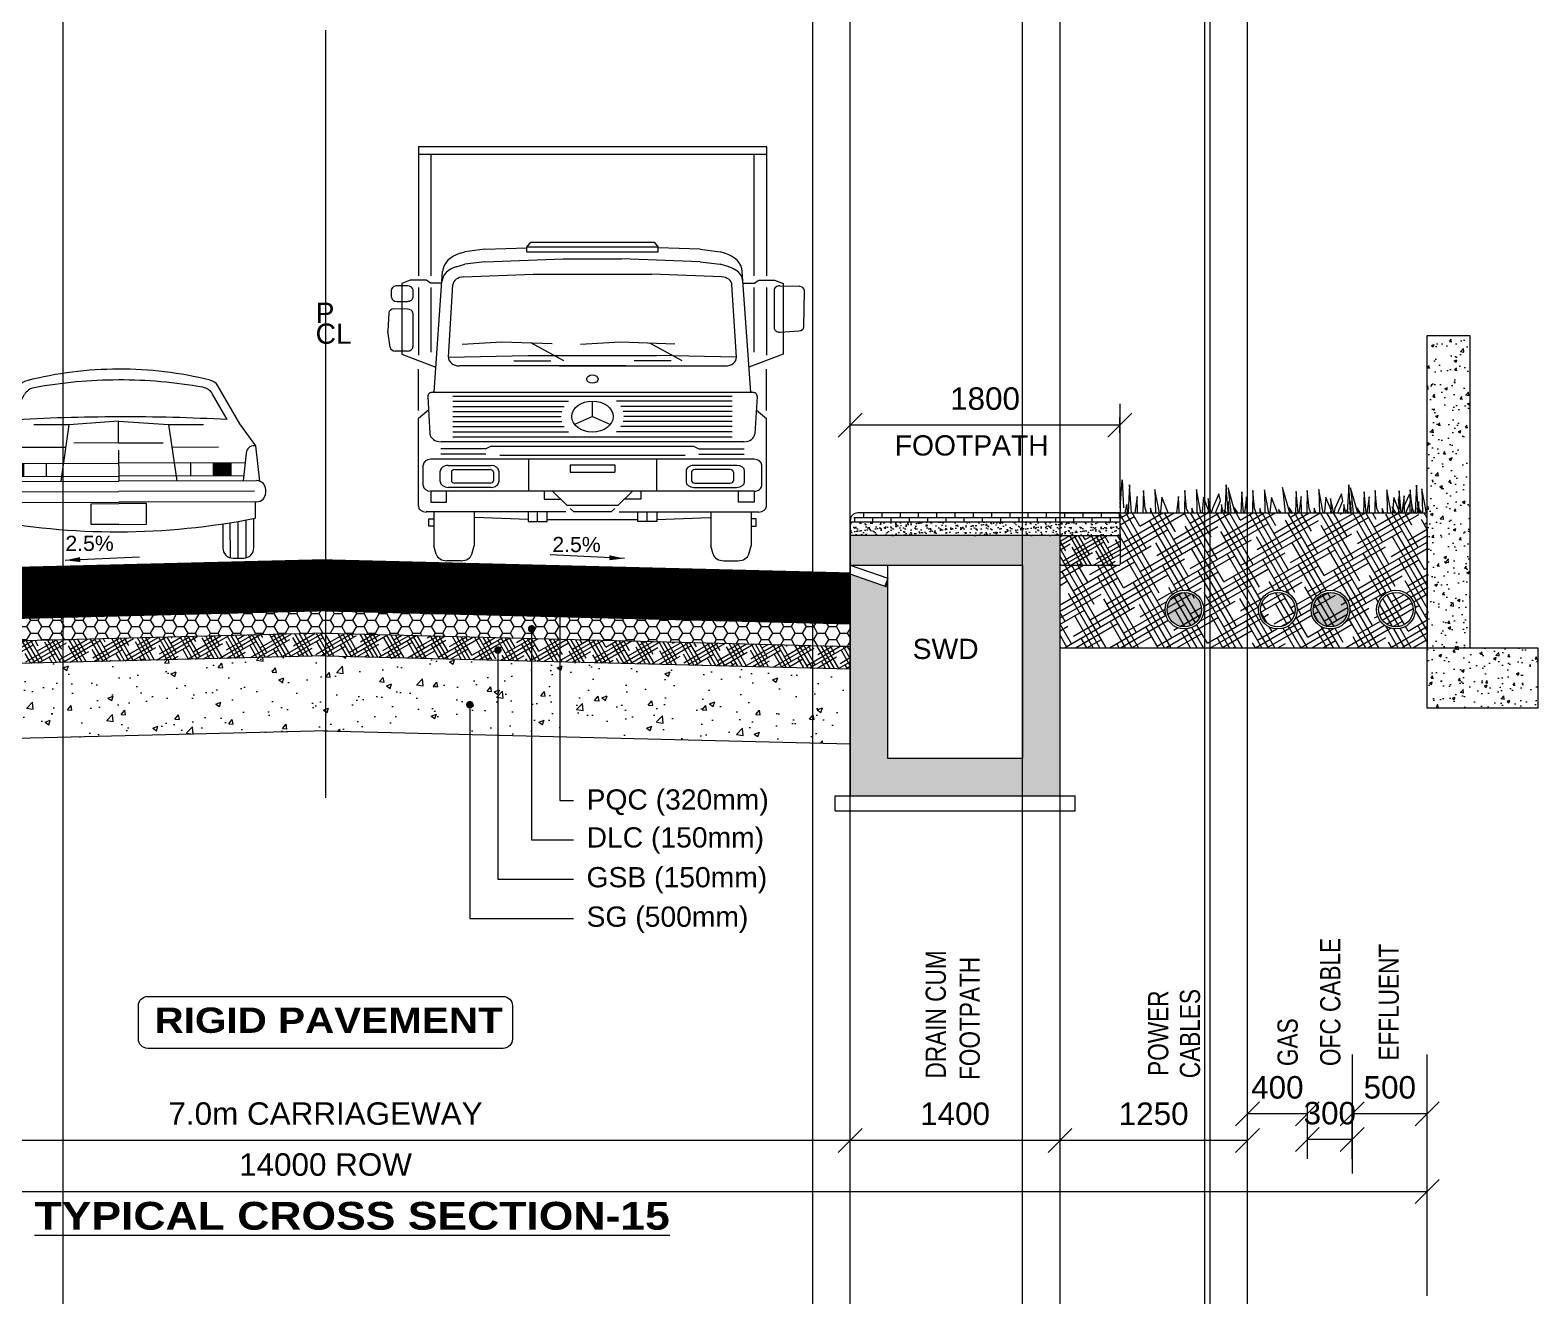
# Model space of a CAD drawing. Header units: inches. Extents: x 1863003 to 1881330, y 133141 to 515800.
# Drawn here: x 1870421 to 1880480, y 283958 to 292402 of the extents above; entities that cross this region are included whole.
import ezdxf

# ---------------------------------------------------------------- set-up
doc = ezdxf.new("R2010")
doc.units = ezdxf.units.IN
doc.header["$MEASUREMENT"] = 0
doc.linetypes.add('CENTERX2', pattern=[4, 2.5, -0.5, 0.5, -0.5])
doc.layers.get('0').update_dxf_attribs({"color": 4, "linetype": 'ELEC_LINE', "lineweight": 13})
doc.layers.get('Defpoints').update_dxf_attribs({"lineweight": 13})
for name, color, linetype, lineweight in [('DIM', 7, 'Continuous', 13), ('DIMEN', 7, 'Continuous', 13), ('HATCH', 252, 'Continuous', 13)]:
    doc.layers.add(name, color=color, linetype=linetype, lineweight=lineweight)
doc.styles.add('AB', font='ariblk.ttf')
doc.styles.add('ARIAL', font='arial.ttf')
doc.styles.get("Standard").update_dxf_attribs({"font": 'romans.shx'})
doc.linetypes.add('ELEC_LINE', pattern='A,12.7,-5.08,["EL",Standard,S=2.54,R=0,X=-2.54,Y=-1.27],-5.08', length=22.86)
doc.dimstyles.get("Standard").update_dxf_attribs({"dimtxt": 180, "dimasz": 160, "dimexe": 50, "dimexo": 50, "dimgap": 100, "dimtad": 1, "dimdec": 0, "dimzin": 0, "dimdsep": 46, "dimtxsty": 'ARIAL', "dimcen": 0.09, "dimclrd": 256, "dimclre": 256, "dimclrt": 256, "dimadec": 0, "dimazin": 0, "dimtm": 1e-09, "dimtfac": 1, "dimtdec": 0, "dimtofl": 0, "dimtmove": 0, "dimatfit": 3, "dimfxl": 0, "dimtolj": 1, "dimtzin": 0, "dimlwd": 9, "dimlwe": -1, "dimarcsym": 0})
pattern_1 = [(50, (0, -223398.35), (358.63009, -31.376067), [37.5, -412.5]), (355, (0, -223398.35), (-69.37567, 376.09607), [30, -330]), (100.451444, (29.9, -223400.96), (289.254423, 344.719995), [31.870096, -350.571056]), (46.1842, (0, -223298.35), (533.62067, -82.75964), [56.25, -618.75]), (96.635635, (44.47, -223305.24), (467.33097, 487.0593), [47.80517, -525.85688]), (351.184164, (0, -223298.35), (467.33097, 487.0593), [45, -495]), (21, (50, -223323.35), (298.453526, -201.309445), [37.5, -412.5]), (326, (50, -223323.35), (121.657666, 362.57502), [30, -330]), (71.451445, (74.87, -223340.12), (420.11119, 161.265576), [31.870095, -350.571056]), (37.5, (0, -223398.35), (6.079928, 166.446927), [0, -326, 0, -335, 0, -331.25]), (7.5, (0, -223398.35), (131.534769, 197.205856), [0, -191, 0, -318.5, 0, -126.25]), (327.5, (-111.5, -223398.35), (266.911218, -11.277436), [0, -125, 0, -390, 0, -517.5]), (317.5, (-161.5, -223398.35), (291.593085, 50.05249), [0, -162.5, 0, -259, 0, -367.5])]
pattern_2 = [(30, (0, -223398.348), (74.10254038, 71.6506351), [400, -200]), (120, (0, -223398.348), (28.3493649, -99.10254038), [400, -200])]
pattern_3 = [(0, (0, -223398.348), (75, 43.3012702), [50, -100]), (120, (0, -223398.348), (-75, 43.3012702), [50, -100]), (60, (0, -223398.348), (2e-14, 86.6025404), [-100, 50])]
pattern_4 = [(45, (0, -223398.3478), (-0.8838834765, 0.8838834765), [])]

# ---------------------------------------------------------------- blocks, each defined once
blk = doc.blocks.new('ca')
at = {"color": 8}
for p, q in [((-28.87, 25.62), (-23.64, 34.63)), ((-25.85, 26.63), (-22.36, 32.7)), ((25.85, 26.63), (22.36, 32.7)), ((28.87, 25.62), (23.64, 34.63)), ((-32.64, 20.39), (-28.87, 25.62)), ((-11.87, 25.46), (-20.19, 25.46)), ((-11.87, 25.46), (-13.81, 12.06)), ((0, 26.33), (-11.87, 25.46)), ((0, 26.33), (11.87, 25.46)), ((0, 21.14), (0, 26.33)), ((11.87, 25.46), (13.81, 12.06)), ((11.87, 25.46), (20.19, 25.46)), ((32.64, 20.39), (28.87, 25.62)), ((-33.58, 11.92), (-32.64, 20.39)), ((-32.64, 20.39), (-32.28, 20.39)), ((-30.3, 18.62), (-29.57, 12.06)), ((-12.64, 20.11), (-23.75, 20.11)), ((0, 21.14), (-10.62, 21.14)), ((0, 21.14), (10.62, 21.14)), ((0, 19.41), (0, 12.06)), ((12.64, 20.11), (23.75, 20.11)), ((30.3, 18.62), (29.57, 12.06)), ((32.64, 20.39), (32.28, 20.39)), ((33.58, 11.92), (32.64, 20.39)), ((-30.05, 16.33), (0, 16.33)), ((-26.76, 13.26), (-26.76, 16.33)), ((-22.56, 13.26), (-22.56, 16.33)), ((-17.19, 13.26), (-17.19, 16.33)), ((30.05, 16.33), (0, 16.33)), ((17.19, 13.26), (17.19, 16.33)), ((22.56, 13.26), (22.56, 16.33)), ((26.76, 13.26), (26.76, 16.33)), ((-32.79, 12.06), (0, 12.06)), ((-29.71, 13.26), (0, 13.26)), ((29.71, 13.26), (0, 13.26)), ((32.79, 12.06), (0, 12.06)), ((-34.95, 9.21), (-34.95, 9.91)), ((-32.26, 9.56), (0, 9.56)), ((32.26, 9.56), (0, 9.56)), ((34.95, 9.21), (34.95, 9.91)), ((-32.79, 7.05), (0, 7.05)), ((-32.41, 7.05), (-32.41, 3.13)), ((-6.6, 1.76), (-6.6, 6.69)), ((-6.6, 6.69), (0, 6.69)), ((32.79, 7.05), (0, 7.05)), ((6.6, 6.69), (0, 6.69)), ((6.6, 1.76), (6.6, 6.69)), ((32.41, 7.05), (32.41, 3.13)), ((-32.09, -3.91), (-32.09, 3.06)), ((-30.28, -6.26), (-30.28, 2.73)), ((-28.4, -6.35), (-28.4, 2.4)), ((-26.52, -6.26), (-26.52, 2.09)), ((-24.71, 1.81), (-24.71, -3.91)), ((0, 1.76), (-6.6, 1.76)), ((0, 1.76), (6.6, 1.76)), ((24.71, 1.81), (24.71, -3.91)), ((26.52, -6.26), (26.52, 2.09)), ((28.4, -6.35), (28.4, 2.4)), ((30.28, -6.26), (30.28, 2.73)), ((32.09, -3.91), (32.09, 3.06)), ((-27.15, -6.35), (-29.66, -6.35)), ((27.15, -6.35), (29.66, -6.35))]:
    blk.add_line(p, q, dxfattribs=at)
for centre, radius, start, end in [((-21.11, 33.15), 2.93, 104.0557, 149.858), ((0, -51.16), 89.85, 90, 104.0557), ((0, -77.34), 113.45, 90, 100.1965), ((0, -51.16), 89.85, 75.9443, 90), ((0, -77.34), 113.45, 79.8035, 90), ((21.11, 33.15), 2.93, 30.142, 75.9443), ((-19.5, 31.06), 3.3, 100.1965, 150.1888), ((19.5, 31.06), 3.3, 29.8112, 79.8035), ((0, -444.78), 472.11, 90, 93.1382), ((0, -444.78), 472.11, 86.8618, 90), ((-32.28, 18.4), 1.99, 6.3627, 90), ((32.28, 18.4), 1.99, 90, 173.6373), ((-32.79, 9.91), 2.16, 90, 180), ((32.79, 9.91), 2.16, 0, 90), ((-32.79, 9.21), 2.16, 180, 270), ((32.79, 9.21), 2.16, 270, 0), ((0, 169.59), 169.59, 258.9833, 270), ((0, 169.59), 169.59, 270, 281.0167), ((-29.66, -3.91), 2.44, 180, 270), ((-27.15, -3.91), 2.44, 270, 0), ((27.15, -3.91), 2.44, 180, 270), ((29.66, -3.91), 2.44, 270, 0)]:
    blk.add_arc(centre, radius, start, end, dxfattribs=at)
for points in [[(-22.56, 13.26), (-22.56, 16.33), (-26.76, 13.26), (-26.76, 16.33)], [(22.56, 13.26), (22.56, 16.33), (26.76, 13.26), (26.76, 16.33)]]:
    blk.add_solid(points, dxfattribs=at)
blk = doc.blocks.new('_Oblique')
at = {"color": 0, "linetype": 'ByBlock', "lineweight": -2}
blk.add_line((-0.5, -0.5), (0.5, 0.5), dxfattribs=at)
blk = doc.blocks.new('*D159')
at = {"layer": 'Defpoints', "color": 0, "ltscale": 0.02}
for p in [(1878942, 285000), (1878942, 284823), (1879242, 284823)]:
    blk.add_point(p, dxfattribs=at)
at = {"layer": 'DIMEN', "ltscale": 0.02}
for p, q in [((1878942, 284873), (1878942, 285050)), ((1879242, 284873), (1879242, 285050))]:
    blk.add_line(p, q, dxfattribs=at)
at = {"layer": 'DIMEN', "lineweight": 9, "ltscale": 0.02}
blk.add_line((1879242, 285000), (1878942, 285000), dxfattribs=at)
at = {"layer": 'DIMEN', "lineweight": 9, "ltscale": 0.02, "xscale": 160, "yscale": 160, "zscale": 160, "rotation": 180}
blk.add_blockref('_Oblique', (1878942, 285000), dxfattribs=at)
at = {"layer": 'DIMEN', "lineweight": 9, "ltscale": 0.02, "xscale": 160, "yscale": 160, "zscale": 160}
blk.add_blockref('_Oblique', (1879242, 285000), dxfattribs=at)
at = {"layer": 'DIMEN', "ltscale": 0.02, "insert": (1879092, 285176), "char_height": 150, "attachment_point": 5, "style": 'ARIAL'}
blk.add_mtext('\\A1;300', dxfattribs=at)
blk = doc.blocks.new('*D160')
at = {"layer": 'Defpoints', "color": 0, "ltscale": 0.02}
for p in [(1875892, 284995), (1875892, 284995), (1877292, 284995)]:
    blk.add_point(p, dxfattribs=at)
at = {"layer": 'DIMEN', "lineweight": 9, "ltscale": 0.02}
blk.add_line((1877292, 284995), (1875892, 284995), dxfattribs=at)
at = {"layer": 'DIMEN', "lineweight": 9, "ltscale": 0.02, "xscale": 160, "yscale": 160, "zscale": 160, "rotation": 180}
blk.add_blockref('_Oblique', (1875892, 284995), dxfattribs=at)
at = {"layer": 'DIMEN', "lineweight": 9, "ltscale": 0.02, "xscale": 160, "yscale": 160, "zscale": 160}
blk.add_blockref('_Oblique', (1877292, 284995), dxfattribs=at)
at = {"layer": 'DIMEN', "ltscale": 0.02, "insert": (1876592, 285172), "char_height": 150, "attachment_point": 5, "style": 'ARIAL'}
blk.add_mtext('\\A1;1400', dxfattribs=at)
blk = doc.blocks.new('*D161')
at = {"layer": 'Defpoints', "color": 0, "ltscale": 0.02}
for p in [(1868892, 284995), (1868892, 284995), (1875892, 284995)]:
    blk.add_point(p, dxfattribs=at)
at = {"layer": 'DIMEN', "lineweight": 9, "ltscale": 0.02}
blk.add_line((1875892, 284995), (1868892, 284995), dxfattribs=at)
at = {"layer": 'DIMEN', "lineweight": 9, "ltscale": 0.02, "xscale": 160, "yscale": 160, "zscale": 160, "rotation": 180}
blk.add_blockref('_Oblique', (1868892, 284995), dxfattribs=at)
at = {"layer": 'DIMEN', "lineweight": 9, "ltscale": 0.02, "xscale": 160, "yscale": 160, "zscale": 160}
blk.add_blockref('_Oblique', (1875892, 284995), dxfattribs=at)
at = {"layer": 'DIMEN', "ltscale": 0.02, "insert": (1872392, 285173), "char_height": 150, "attachment_point": 5, "style": 'ARIAL'}
blk.add_mtext('\\A1;7.0m CARRIAGEWAY', dxfattribs=at)
blk = doc.blocks.new('*D163')
at = {"layer": 'Defpoints', "color": 0, "ltscale": 0.02}
for p in [(1879742, 284655), (1865742, 284477), (1879742, 284477)]:
    blk.add_point(p, dxfattribs=at)
at = {"layer": 'DIMEN', "ltscale": 0.02}
for p, q in [((1865742, 284527), (1865742, 284705)), ((1879742, 284527), (1879742, 284705))]:
    blk.add_line(p, q, dxfattribs=at)
at = {"layer": 'DIMEN', "lineweight": 9, "ltscale": 0.02}
blk.add_line((1865742, 284655), (1879742, 284655), dxfattribs=at)
at = {"layer": 'DIMEN', "lineweight": 9, "ltscale": 0.02, "xscale": 160, "yscale": 160, "zscale": 160, "rotation": 180}
blk.add_blockref('_Oblique', (1865742, 284655), dxfattribs=at)
at = {"layer": 'DIMEN', "lineweight": 9, "ltscale": 0.02, "xscale": 160, "yscale": 160, "zscale": 160}
blk.add_blockref('_Oblique', (1879742, 284655), dxfattribs=at)
at = {"layer": 'DIMEN', "ltscale": 0.02, "insert": (1872392, 284833), "char_height": 150, "attachment_point": 5, "style": 'ARIAL'}
blk.add_mtext('\\A1;14000 ROW', dxfattribs=at)
blk = doc.blocks.new('A$C9c4fc737')
at = {"color": 8, "linetype": 'Continuous'}
for p, q in [((10.81, 147.25), (134.61, 147.25)), ((10.81, 147.25), (10.81, 101.32)), ((134.61, 147.25), (134.61, 101.32)), ((10.81, 144.51), (134.61, 144.51)), ((15.3, 144.51), (15.3, 101.32)), ((130.12, 144.51), (130.12, 101.32)), ((49.37, 111.54), (50.8, 113.23)), ((50.8, 113.23), (94.62, 113.23)), ((94.62, 113.23), (96.05, 111.54)), ((25.8, 109.39), (27.36, 109.83)), ((34.43, 110.74), (27.36, 109.83)), ((34.43, 110.74), (49.37, 111.31)), ((34.43, 106.31), (62.34, 107.37)), ((96.05, 111.54), (49.37, 111.54)), ((49.37, 109.85), (49.37, 111.54)), ((49.37, 109.85), (96.05, 109.85)), ((62.34, 107.37), (83.08, 107.37)), ((110.99, 106.31), (83.08, 107.37)), ((96.05, 109.85), (96.05, 111.54)), ((110.99, 110.74), (96.05, 111.31)), ((110.99, 110.74), (118.06, 109.83)), ((119.62, 109.39), (118.06, 109.83)), ((16.44, 59.91), (19.43, 102.86)), ((24.28, 104.53), (27.36, 105.4)), ((26.84, 100.94), (51.62, 101.91)), ((34.43, 106.31), (27.36, 105.4)), ((51.62, 101.91), (93.8, 101.91)), ((118.58, 100.94), (93.8, 101.91)), ((110.99, 106.31), (118.06, 105.4)), ((121.14, 104.53), (118.06, 105.4)), ((128.98, 59.91), (125.99, 102.86)), ((6.95, 97.77), (3.23, 97.77)), ((7.94, 99.79), (4.91, 98.57)), ((4.91, 98.57), (4.91, 73.4)), ((13.61, 99.79), (7.94, 99.79)), ((10.81, 97.14), (10.81, 73.11)), ((15.22, 98.75), (13.61, 99.79)), ((19.14, 98.75), (15.22, 98.75)), ((15.3, 97.14), (15.3, 74.19)), ((21.52, 72.39), (23.11, 98.13)), ((123.9, 72.39), (122.31, 98.13)), ((126.28, 98.75), (130.2, 98.75)), ((130.12, 97.14), (130.12, 74.19)), ((130.2, 98.75), (131.81, 99.79)), ((131.81, 99.79), (137.47, 99.79)), ((134.61, 97.14), (134.61, 73.11)), ((137.47, 99.79), (140.51, 98.57)), ((139.33, 97.75), (146.14, 97.59)), ((140.51, 98.57), (140.51, 73.4)), ((1.26, 93.72), (1.26, 96.29)), ((3.23, 92.24), (6.95, 92.24)), ((8.92, 93.72), (8.92, 96.29)), ((137.3, 96.27), (137.3, 82.8)), ((147.86, 83.19), (148.05, 96.09)), ((0.28, 88.12), (0, 81.69)), ((6.89, 89.49), (2.28, 89.54)), ((8.82, 88.01), (8.82, 76.04)), ((0.75, 75.9), (0, 81.69)), ((139.43, 81.33), (146.05, 81.73)), ((40.46, 77.69), (26.35, 76.89)), ((58.43, 77.1), (40.46, 77.69)), ((62.54, 71.12), (51.02, 77.34)), ((82.52, 77.69), (68.41, 76.89)), ((102.04, 77.05), (82.52, 77.69)), ((104.6, 71.12), (93.07, 77.34)), ((6.86, 74.57), (2.71, 74.57)), ((4.91, 73.4), (17.06, 68.86)), ((21.52, 72.39), (49.8, 72.94)), ((44.75, 71.12), (57.89, 71.12)), ((49.8, 72.94), (95.62, 72.94)), ((100.67, 71.12), (87.53, 71.12)), ((123.9, 72.39), (95.62, 72.94)), ((140.51, 73.4), (128.36, 68.86)), ((10.81, 53.4), (10.81, 68.16)), ((84.58, 69.3), (25.46, 69.3)), ((60.84, 69.3), (119.96, 69.3)), ((134.61, 53.4), (134.61, 68.16)), ((16.09, 59.91), (129.33, 59.91)), ((14.13, 58.37), (14.94, 45.14)), ((23.02, 58.5), (122.4, 58.5)), ((23.02, 56.7), (64.22, 56.7)), ((23.02, 54.9), (62.65, 54.9)), ((72.71, 51.27), (72.71, 56.78)), ((122.4, 56.7), (81.2, 56.7)), ((122.4, 54.9), (82.76, 54.9)), ((131.29, 58.37), (130.48, 45.14)), ((14.42, 53.54), (10.81, 50.56)), ((10.81, 19.41), (10.81, 50.56)), ((23.02, 53.1), (61.82, 53.1)), ((23.02, 51.3), (61.55, 51.3)), ((23.02, 49.5), (61.8, 49.5)), ((72.71, 51.27), (66.34, 48.51)), ((72.71, 51.27), (79.07, 48.51)), ((122.4, 53.1), (83.6, 53.1)), ((122.4, 49.5), (83.62, 49.5)), ((122.4, 51.3), (83.87, 51.3)), ((131, 53.54), (134.61, 50.56)), ((134.61, 19.41), (134.61, 50.56)), ((23.02, 47.7), (62.62, 47.7)), ((23.02, 45.9), (64.15, 45.9)), ((23.02, 44.1), (122.4, 44.1)), ((122.4, 45.9), (81.27, 45.9)), ((122.4, 47.7), (82.8, 47.7)), ((34.85, 39.77), (18.76, 39.77)), ((34.85, 37.93), (18.76, 37.93)), ((126.55, 42.33), (18.87, 42.33)), ((36.74, 40.77), (34.85, 39.77)), ((36.74, 40.77), (108.68, 40.77)), ((108.68, 40.77), (110.57, 39.77)), ((110.57, 39.77), (126.66, 39.77)), ((110.57, 37.93), (126.66, 37.93)), ((12.51, 26.79), (12.51, 34.02)), ((130.15, 36.08), (15.27, 36.08)), ((21.36, 33.89), (36.69, 33.89)), ((23.73, 32.42), (36.29, 32.42)), ((39.79, 37.5), (105.63, 37.5)), ((49.99, 36.08), (49.99, 24.73)), ((64.75, 34.1), (64.75, 31.54)), ((64.75, 34.1), (80.67, 34.1)), ((80.67, 34.1), (80.67, 31.54)), ((95.43, 36.08), (95.43, 24.73)), ((124.06, 33.89), (108.73, 33.89)), ((121.69, 32.42), (109.13, 32.42)), ((132.91, 26.79), (132.91, 34.02)), ((18.61, 28.18), (18.61, 31.83)), ((22.54, 31.53), (22.54, 28.48)), ((36.29, 27.59), (23.73, 27.59)), ((37.48, 31.53), (37.48, 28.48)), ((39.44, 31.83), (39.44, 28.18)), ((64.75, 31.54), (80.67, 31.54)), ((105.98, 31.83), (105.98, 28.18)), ((107.94, 31.53), (107.94, 28.48)), ((109.13, 27.59), (121.69, 27.59)), ((122.87, 31.53), (122.87, 28.48)), ((126.81, 28.18), (126.81, 31.83)), ((130.15, 24.73), (15.27, 24.73)), ((15.27, 24.73), (15.27, 20.89)), ((20.84, 20.89), (20.84, 24.73)), ((36.69, 26.11), (21.36, 26.11)), ((55.48, 24.73), (55.48, 21.89)), ((55.48, 21.89), (61.43, 21.89)), ((58.51, 24.73), (63.62, 19.76)), ((86.91, 24.73), (81.8, 19.76)), ((89.94, 21.89), (83.99, 21.89)), ((89.94, 24.73), (89.94, 21.89)), ((108.73, 26.11), (124.06, 26.11)), ((124.58, 20.89), (124.58, 24.73)), ((130.15, 24.73), (130.15, 20.89)), ((63.24, 17.35), (13.57, 17.35)), ((15.27, 20.89), (20.84, 20.89)), ((16.3, 17.35), (16.3, 5.28)), ((30.68, 17.35), (30.68, 5.28)), ((49.8, 17.35), (49.8, 13.94)), ((53.21, 13.94), (53.21, 17.35)), ((56.61, 13.94), (56.61, 17.35)), ((63.62, 19.76), (81.8, 19.76)), ((66.1, 17.35), (64.8, 18.61)), ((79.32, 17.35), (66.1, 17.35)), ((79.32, 17.35), (80.62, 18.61)), ((82.18, 17.35), (131.85, 17.35)), ((88.81, 13.94), (88.81, 17.35)), ((92.21, 13.94), (92.21, 17.35)), ((95.62, 17.35), (95.62, 13.94)), ((114.74, 17.35), (114.74, 5.28)), ((130.15, 20.89), (124.58, 20.89)), ((129.12, 17.35), (129.12, 5.28)), ((14.52, 12.33), (14.52, 14.95)), ((14.52, 14.95), (16.3, 14.95)), ((16.3, 12.33), (14.52, 12.33)), ((49.8, 14.65), (30.87, 15.36)), ((49.8, 13.94), (56.61, 13.94)), ((56.61, 14.65), (88.81, 14.65)), ((95.62, 13.94), (88.81, 13.94)), ((95.62, 14.65), (114.55, 15.36)), ((130.9, 14.95), (129.12, 14.95)), ((129.12, 12.33), (130.9, 12.33)), ((130.9, 12.33), (130.9, 14.95)), ((17.14, 2.34), (16.3, 5.28)), ((25.99, 0), (20.99, 0)), ((29.84, 2.34), (30.68, 5.28)), ((115.58, 2.34), (114.74, 5.28)), ((119.43, 0), (124.43, 0)), ((128.28, 2.34), (129.12, 5.28))]:
    blk.add_line(p, q, dxfattribs=at)
for centre, major_axis, start_param, end_param in [((29.26, 102.48), (9.84, 0), 1.929567, 3.089386), ((116.16, 102.48), (-9.84, 0), 3.193799, 4.353618), ((27.05, 99), (7.87, 0), 1.929567, 3.089386), ((118.37, 99), (7.87, 0), 0.052207, 1.212026), ((3.23, 96.29), (1.97, 0), 1.570796, 3.141593), ((6.95, 96.29), (1.97, 0), 0, 1.570796), ((27.04, 97.99), (-3.94, 0), -1.51867, -0.04621), ((118.38, 97.99), (3.94, 0), 0.04621, 1.51867), ((139.27, 96.27), (1.97, 0), 1.538549, 3.141593), ((146.08, 96.11), (1.97, 0), -0.010752, 1.538549), ((3.23, 93.72), (-1.97, 0), 0, 1.570796), ((6.95, 93.72), (-1.97, 0), 1.570796, 3.141593), ((2.25, 88.07), (-1.97, 0), 4.697006, 6.25023), ((6.86, 88.01), (1.97, 0), 0, 1.555413), ((139.27, 82.8), (-1.97, 0), 0, 1.650626), ((145.89, 83.2), (-1.97, 0), 1.650626, 3.13084), ((2.71, 76.04), (-1.97, 0), 0.096474, 1.570796), ((6.86, 76.04), (-1.97, 0), 1.570796, 3.141593), ((25.46, 72.26), (-3.94, 0), -0.04621, 1.570796), ((119.96, 72.26), (3.94, 0), 4.712389, 6.329395), ((72.71, 64.59), (-2, 0), 3.141593, 9.424778), ((16.09, 58.44), (-1.97, 0), -1.570796, 0.046121), ((129.33, 58.44), (1.97, 0), -0.046121, 1.570796), ((18.87, 45.28), (3.94, 0), 3.187714, 4.712389), ((126.55, 45.28), (-3.94, 0), 1.570796, 3.095472), ((15.27, 34.02), (-2.76, 0), -1.570796, 0), ((21.36, 31.83), (2.76, 0), 1.570796, 3.141593), ((23.73, 31.53), (-1.18, 0), -1.570796, 0), ((36.29, 31.53), (1.18, 0), 0, 1.570796), ((36.69, 31.83), (2.76, 0), 0, 1.570796), ((108.73, 31.83), (2.76, 0), 1.570796, 3.141593), ((109.13, 31.53), (1.18, 0), 1.570796, 3.141593), ((121.69, 31.53), (-1.18, 0), 3.141593, 4.712389), ((124.06, 31.83), (-2.76, 0), 3.141593, 4.712389), ((130.15, 34.02), (2.76, 0), 0, 1.570796), ((21.36, 28.18), (-2.76, 0), 0, 1.570796), ((23.73, 28.48), (1.18, 0), 3.141593, 4.712389), ((36.29, 28.48), (-1.18, 0), 1.570796, 3.141593), ((36.69, 28.18), (-2.76, 0), 1.570796, 3.141593), ((108.73, 28.18), (-2.76, 0), 0, 1.570796), ((109.13, 28.48), (1.18, 0), 3.141593, 4.712389), ((121.69, 28.48), (1.18, 0), 4.712389, 6.283185), ((124.06, 28.18), (2.76, 0), 4.712389, 6.283185), ((15.27, 26.79), (2.76, 0), 3.141593, 4.712389), ((130.15, 26.79), (-2.76, 0), 1.570796, 3.141593), ((13.57, 19.41), (-2.76, 0), 0, 1.570796), ((131.85, 19.41), (2.76, 0), 4.712389, 6.283185), ((20.99, 2.95), (-3.94, 0), 0.210626, 1.570796), ((25.99, 2.95), (3.94, 0), 4.712389, 6.072559), ((119.43, 2.95), (-3.94, 0), 0.210626, 1.570796), ((124.43, 2.95), (3.94, 0), 4.712389, 6.072559)]:
    blk.add_ellipse(centre, major_axis=major_axis, ratio=0.75, start_param=start_param, end_param=end_param, dxfattribs=at)
blk.add_ellipse((72.71, 51.27), major_axis=(7.35, 0), ratio=0.75, dxfattribs=at)
blk = doc.blocks.new('*D164')
at = {"layer": 'Defpoints', "color": 0, "ltscale": 0.02}
for p in [(1878542, 285172), (1878542, 284995), (1878942, 284995)]:
    blk.add_point(p, dxfattribs=at)
at = {"layer": 'DIMEN', "ltscale": 0.02}
for p, q in [((1878542, 285045), (1878542, 285222)), ((1878942, 285045), (1878942, 285222))]:
    blk.add_line(p, q, dxfattribs=at)
at = {"layer": 'DIMEN', "lineweight": 9, "ltscale": 0.02}
blk.add_line((1878942, 285172), (1878542, 285172), dxfattribs=at)
at = {"layer": 'DIMEN', "lineweight": 9, "ltscale": 0.02, "xscale": 160, "yscale": 160, "zscale": 160, "rotation": 180}
blk.add_blockref('_Oblique', (1878542, 285172), dxfattribs=at)
at = {"layer": 'DIMEN', "lineweight": 9, "ltscale": 0.02, "xscale": 160, "yscale": 160, "zscale": 160}
blk.add_blockref('_Oblique', (1878942, 285172), dxfattribs=at)
at = {"layer": 'DIMEN', "ltscale": 0.02, "insert": (1878742, 285348), "char_height": 150, "attachment_point": 5, "style": 'ARIAL'}
blk.add_mtext('\\A1;400', dxfattribs=at)
blk = doc.blocks.new('*D165')
at = {"layer": 'Defpoints', "color": 0, "ltscale": 0.02}
for p in [(1877292, 284995), (1877292, 284995), (1878542, 284995)]:
    blk.add_point(p, dxfattribs=at)
at = {"layer": 'DIMEN', "lineweight": 9, "ltscale": 0.02}
blk.add_line((1878542, 284995), (1877292, 284995), dxfattribs=at)
at = {"layer": 'DIMEN', "lineweight": 9, "ltscale": 0.02, "xscale": 160, "yscale": 160, "zscale": 160, "rotation": 180}
blk.add_blockref('_Oblique', (1877292, 284995), dxfattribs=at)
at = {"layer": 'DIMEN', "lineweight": 9, "ltscale": 0.02, "xscale": 160, "yscale": 160, "zscale": 160}
blk.add_blockref('_Oblique', (1878542, 284995), dxfattribs=at)
at = {"layer": 'DIMEN', "ltscale": 0.02, "insert": (1877917, 285172), "char_height": 150, "attachment_point": 5, "style": 'ARIAL'}
blk.add_mtext('\\A1;1250', dxfattribs=at)
blk = doc.blocks.new('*D167')
at = {"layer": 'Defpoints', "color": 0, "ltscale": 0.02}
for p in [(1879242, 285172), (1879242, 284995), (1879742, 284995)]:
    blk.add_point(p, dxfattribs=at)
at = {"layer": 'DIMEN', "ltscale": 0.02}
for p, q in [((1879242, 285045), (1879242, 285222)), ((1879742, 285045), (1879742, 285222))]:
    blk.add_line(p, q, dxfattribs=at)
at = {"layer": 'DIMEN', "lineweight": 9, "ltscale": 0.02}
blk.add_line((1879742, 285172), (1879242, 285172), dxfattribs=at)
at = {"layer": 'DIMEN', "lineweight": 9, "ltscale": 0.02, "xscale": 160, "yscale": 160, "zscale": 160, "rotation": 180}
blk.add_blockref('_Oblique', (1879242, 285172), dxfattribs=at)
at = {"layer": 'DIMEN', "lineweight": 9, "ltscale": 0.02, "xscale": 160, "yscale": 160, "zscale": 160}
blk.add_blockref('_Oblique', (1879742, 285172), dxfattribs=at)
at = {"layer": 'DIMEN', "ltscale": 0.02, "insert": (1879492, 285348), "char_height": 150, "attachment_point": 5, "style": 'ARIAL'}
blk.add_mtext('\\A1;500', dxfattribs=at)
blk = doc.blocks.new('*D310')
at = {"layer": 'Defpoints', "color": 0, "ltscale": 0.02}
for p in [(1875892, 289767), (1875892, 289666), (1877692, 289666)]:
    blk.add_point(p, dxfattribs=at)
at = {"layer": 'DIMEN', "ltscale": 0.02}
for p, q in [((1875892, 289716), (1875892, 289817)), ((1877692, 289716), (1877692, 289817))]:
    blk.add_line(p, q, dxfattribs=at)
at = {"layer": 'DIMEN', "lineweight": 9, "ltscale": 0.02}
blk.add_line((1877692, 289767), (1875892, 289767), dxfattribs=at)
at = {"layer": 'DIMEN', "lineweight": 9, "ltscale": 0.02, "xscale": 160, "yscale": 160, "zscale": 160, "rotation": 180}
blk.add_blockref('_Oblique', (1875892, 289767), dxfattribs=at)
at = {"layer": 'DIMEN', "lineweight": 9, "ltscale": 0.02, "xscale": 160, "yscale": 160, "zscale": 160}
blk.add_blockref('_Oblique', (1877692, 289767), dxfattribs=at)
at = {"layer": 'DIMEN', "ltscale": 0.02, "insert": (1876792, 289943), "char_height": 150, "attachment_point": 5, "style": 'ARIAL'}
blk.add_mtext('\\A1;1800', dxfattribs=at)

msp = doc.modelspace()

# ---------------------------------------------------------------- hatches: boundary and pattern name
at = {"layer": 'DIM', "linetype": 'Continuous'}
h = msp.add_hatch(dxfattribs=at)
h.set_pattern_fill('AR-CONC')
h.set_pattern_definition([(50, (250, -223248.35), (182.184669, -15.939086), [19.05, -209.55]), (355, (250, -223248.35), (-35.243421, 191.056845), [15.24, -167.640584]), (100.451445, (265.18, -223249.68), (146.941247, 175.117752), [16.190009, -178.090245]), (46.1842, (250, -223197.55), (271.07904, -42.042328), [28.575, -314.325]), (96.635558, (272.6, -223201.05), (237.404134, 247.426125), [24.285023, -267.13561]), (351.184151, (250, -223197.55), (237.404134, 247.426125), [22.859967, -251.45973]), (21, (275.4, -223210.25), (151.614391, -102.265198), [19.05, -209.55]), (326, (275.4, -223210.25), (61.802028, 184.187966), [15.24, -167.64]), (71.451445, (288.03, -223218.77), (213.41642, 81.922769), [16.190009, -178.089938]), (37.5, (250, -223248.35), (3.0886033, 84.5550389), [0, -165.608, 0, -170.18, 0, -168.275]), (7.5, (250, -223248.35), (66.8196625, 100.180575), [0, -97.028, 0, -161.798, 0, -64.135]), (327.5, (193.36, -223248.35), (135.5905952, -5.728744), [0, -63.5, 0, -198.12, 0, -262.89]), (317.5, (167.96, -223248.35), (148.1291814, 25.426491), [0, -82.55, 0, -131.572, 0, -186.69])])
h.paths.add_polyline_path([(1880026.8, 290365.8), (1879742.3, 290365.8), (1879742.3, 289237.1), (1879748.8, 289307.4), (1879742.3, 289085.3), (1879742.3, 288281.8), (1880026.8, 288281.8)])
h.paths.add_polyline_path([(1880479.8, 288281.8), (1879742.3, 288281.8), (1879742.3, 287879.4), (1880479.8, 287879.4)])
h = msp.add_hatch(dxfattribs=at)
h.set_pattern_fill('AR-BRSTD', scale=0.6)
h.set_pattern_definition([(0, (0, -223140.737), (0, 40.64508), []), (90, (0, -223140.74), (-60.96, 40.64508), [40.64508, -40.64508])])
h.paths.add_polyline_path([(1875892.3, 289120.9), (1875942.3, 289180.9), (1877692.3, 289180.9), (1877692.3, 289120.9)])
at = {"layer": 'DIM', "linetype": 'Continuous', "ltscale": 0.02}
h = msp.add_hatch(dxfattribs=at)
h.set_pattern_fill('HOUND', color=31, scale=600, angle=30, style=0)
h.set_pattern_definition([(30, (0, 980.015), (111.1538106, 107.47595264), [600, -300]), (120, (0, 980.015), (42.52404736, -148.6538106), [600, -300])])
h.paths.add_polyline_path([(1879742.3, 289180.9), (1879571.6, 289180.9), (1879571.1, 289178.9), (1879570.6, 289180.9), (1879118, 289180.9), (1879117.8, 289180.1), (1879117.6, 289180.9), (1878301.2, 289180.9), (1878301, 289180.1), (1878300.8, 289180.9), (1877766.6, 289180.9), (1877766.6, 289180.9), (1877766.6, 289180.9), (1877692.3, 289180.9), (1877692.3, 289038.5), (1877692.3, 288839.5, -0.4142136), (1877682.3, 288829.5), (1877292.3, 288829.5), (1877292.3, 288281.8), (1879742.3, 288281.8)])
h.paths.add_polyline_path([(1878874.5, 288536.2, -1), (1878616, 288536.2, -1)], flags=16)
h.paths.add_polyline_path([(1878860.5, 288536.2, -1), (1878630, 288536.2, -1)], flags=0)
h.paths.add_polyline_path([(1878251, 288536.2, -1), (1877992.6, 288536.2, -1)], flags=16)
h.paths.add_polyline_path([(1878237, 288536.2, -1), (1878006.6, 288536.2, -1)], flags=0)
h.paths.add_polyline_path([(1879225.8, 288536.2, -1), (1878967.4, 288536.2, -1)], flags=16)
h.paths.add_polyline_path([(1879211.8, 288536.2, -1), (1878981.4, 288536.2, -1)], flags=0)
h.paths.add_polyline_path([(1879662.2, 288536.2, -1), (1879403.8, 288536.2, -1)], flags=16)
h.paths.add_polyline_path([(1879648.2, 288536.2, -1), (1879417.8, 288536.2, -1)], flags=0)
at = {"layer": 'DIM', "linetype": 'Continuous'}
h = msp.add_hatch(dxfattribs=at)
h.set_pattern_fill('AR-SAND')
h.set_pattern_definition([(37.5, (0, -223140.737), (-1.6000313, 48.9413237), [0, -38.608, 0, -43.18, 0, -41.275]), (7.5, (0, -223140.74), (44.9523283, 71.68251), [0, -20.828, 0, -34.798, 0, -13.335]), (327.5, (-31.24, -223140.737), (79.099237, 0.1437185), [0, -12.7, 0, -45.72, 0, -59.69]), (317.5, (-31.24, -223140.74), (76.3556452, 22.2929323), [0, -6.35, 0, -29.972, 0, -34.29])])
h.paths.add_polyline_path([(1875892.3, 289030.9), (1875892.3, 289120.9), (1877692.3, 289120.9), (1877692.3, 289030.9)])
h = msp.add_hatch(dxfattribs=at)
h.set_pattern_fill('AR-CONC', scale=10)
h.set_pattern_definition([(50, (0, 150817.3), (71.7260183, -6.2752135), [7.5, -82.5]), (355, (0, 150817.3), (-13.8751334, 75.2192134), [6, -66]), (100.4514445, (5.98, 150816.78), (57.8508847, 68.943999), [6.3740192, -70.1142112]), (46.1842, (0, 150837.3), (106.724133, -16.551928), [11.25, -123.75]), (96.6356355, (8.89, 150835.92), (93.4661946, 97.41186), [9.561034, -105.171376]), (351.184164, (0, 150837.3), (93.4661945, 97.41186), [9, -99]), (21, (10, 150832.3), (59.6907052, -40.261889), [7.5, -82.5]), (326, (10, 150832.3), (24.3315332, 72.5150045), [6, -66]), (71.4514447, (14.974, 150828.945), (84.0222377, 32.2531153), [6.374019, -70.1142112]), (37.5, (0, 150817.3), (1.21598553, 33.2893854), [0, -65.2, 0, -67, 0, -66.25]), (7.5, (0, 150817.3), (26.30695374, 39.4411712), [0, -38.2, 0, -63.7, 0, -25.25]), (327.5, (-22.3, 150817.3), (53.3822436, -2.25548717), [0, -25, 0, -78, 0, -103.5]), (317.5, (-32.3, 150817.3), (58.3186169, 10.0104982), [0, -32.5, 0, -51.8, 0, -73.5])])
h.paths.add_polyline_path([(1877042.3, 288833.4), (1877042.3, 287543.8), (1876142.3, 287543.8), (1876142.3, 288685.1), (1875892.3, 288773.3), (1875892.3, 287293.8), (1877292.3, 287293.8), (1877292.3, 289030.9), (1875892.3, 289030.9), (1875892.3, 288833.4)])
at = {"layer": 'DIM', "linetype": 'Continuous', "ltscale": 0.02}
h = msp.add_hatch(dxfattribs=at)
h.set_pattern_fill('HOUND', color=130, scale=400, angle=30, style=0)
h.set_pattern_definition([(30, (0, -223140.737), (74.10254038, 71.6506351), [400, -200]), (120, (0, -223140.737), (28.3493649, -99.10254038), [400, -200])])
h.paths.add_polyline_path([(1877292.3, 288830.9), (1877292.3, 289030.9), (1877692.3, 289030.9), (1877692.3, 289002.1), (1877692.3, 288830.9)])
at = {"layer": 'DIM', "linetype": 'Continuous'}
h = msp.add_hatch(color=7, dxfattribs=at)
h.dxf.hatch_style = 1
h.paths.add_polyline_path([(1878237, 288536.2, 1), (1878006.6, 288536.2, 1)])
h = msp.add_hatch(color=7, dxfattribs=at)
h.dxf.hatch_style = 1
h.paths.add_polyline_path([(1878981.4, 288536.2, 1), (1879211.8, 288536.2, 1)])
at = {"layer": 'DIM', "linetype": 'Continuous', "ltscale": 0.02}
h = msp.add_hatch(dxfattribs=at)
h.set_pattern_fill('HONEY', color=31, scale=400, style=0)
h.set_pattern_definition(pattern_3)
h.paths.add_polyline_path([(1868892.3, 288440.8), (1872392.3, 288528.3), (1872392.3, 288378.3), (1868892.3, 288290.7)])
h = msp.add_hatch(dxfattribs=at)
h.set_pattern_fill('HONEY', color=31, scale=400, style=0)
h.set_pattern_definition(pattern_3)
h.paths.add_polyline_path([(1872392.3, 288528.3), (1872392.3, 288378.3), (1875892.3, 288290.7), (1875892.3, 288440.8)])
h = msp.add_hatch(dxfattribs=at)
h.set_pattern_fill('HOUND', color=130, scale=400, angle=30, style=0)
h.set_pattern_definition(pattern_2)
h.paths.add_polyline_path([(1868892.3, 288290.7), (1872392.3, 288378.3), (1872392.3, 288228.2), (1868892.3, 288140.7)])
h = msp.add_hatch(dxfattribs=at)
h.set_pattern_fill('HOUND', color=130, scale=400, angle=30, style=0)
h.set_pattern_definition(pattern_2)
h.paths.add_polyline_path([(1872392.3, 288378.3), (1872392.3, 288228.2), (1875892.3, 288140.7), (1875892.3, 288290.7)])
h = msp.add_hatch(dxfattribs=at)
h.set_pattern_fill('AR-CONC', scale=50, style=0)
h.set_pattern_definition(pattern_1)
h.paths.add_polyline_path([(1868892.3, 288140.7), (1872392.3, 288228.2), (1872392.3, 287728.1), (1868892.3, 287640.5)])
h = msp.add_hatch(dxfattribs=at)
h.set_pattern_fill('AR-CONC', scale=50, style=0)
h.set_pattern_definition(pattern_1)
h.paths.add_polyline_path([(1875892.3, 288140.7), (1872392.3, 288228.2), (1872392.3, 287728.1), (1875892.3, 287640.5)])
at = {"layer": 'HATCH', "linetype": 'Continuous', "ltscale": 0.02}
h = msp.add_hatch(dxfattribs=at)
h.set_pattern_fill('ANSI31', color=141, scale=10)
h.set_pattern_definition(pattern_4)
h.paths.add_polyline_path([(1868892.3, 288773.3), (1868892.3, 288780.9), (1872392.3, 288868.4), (1872392.3, 288528.3), (1868892.3, 288440.8)])
h = msp.add_hatch(dxfattribs=at)
h.set_pattern_fill('ANSI31', color=141, scale=10)
h.set_pattern_definition(pattern_4)
h.paths.add_polyline_path([(1875892.3, 288773.3), (1875892.3, 288780.9), (1872392.3, 288868.4), (1872392.3, 288528.3), (1875892.3, 288440.8)])

# ---------------------------------------------------------------- linework, layer by layer
at = {"color": 7, "linetype": 'Continuous', "ltscale": 0.02}
msp.add_line((1877292.3, 287293.8), (1877292.3, 289030.9), dxfattribs=at)
at = {"color": 8, "linetype": 'Continuous', "ltscale": 0.02}
for p in [(1870642.3, 502880.9), (1875642.3, 502880.9), (1875642.3, 502880.9), (1875892.3, 502880.9), (1877042.3, 502880.9), (1877292.3, 500369.9), (1878259.2, 500590.1), (1878293.4, 500590.1), (1878542.3, 500369.9)]:
    msp.add_xline(p, (0, 1), dxfattribs=at)
at = {"color": 66, "linetype": 'Continuous', "lineweight": 9, "ltscale": 0.25, "flags": 128}
for points in [[(1877693.6, 289215.7), (1877706.1, 289403), (1877715.8, 289215.7)], [(1877768.9, 289180.9), (1877756.4, 289368.5), (1877746.8, 289180.9)], [(1877809.7, 289180.9), (1877806.6, 289290.4), (1877792.2, 289180.9)], [(1877872.2, 289180.9), (1877859.9, 289211.4), (1877848.2, 289331.1), (1877845.2, 289180.9)], [(1877954.8, 289180.9), (1877925.5, 289336.9), (1877928.6, 289180.9)], [(1878013.2, 289180.9), (1877972.1, 289285.5), (1877962.6, 289188.2), (1877962.2, 289180.9)], [(1878086.4, 289180.9), (1878083.3, 289290.4), (1878068.9, 289180.9)], [(1878148.9, 289180.9), (1878136.6, 289211.4), (1878124.9, 289331.1), (1878121.9, 289180.9)], [(1878231.5, 289180.9), (1878202.3, 289336.9), (1878205.3, 289180.9)], [(1878289.9, 289180.9), (1878248.8, 289285.5), (1878239.3, 289188.2), (1878238.9, 289180.9)], [(1878329.6, 289180.9), (1878362.5, 289261.2), (1878352.6, 289308.1), (1878309.6, 289211.5), (1878301, 289180.1), (1878280.3, 289276.9), (1878283.3, 289209.6), (1878278.6, 289180.9)], [(1878413.6, 289180.9), (1878401.1, 289368.5), (1878391.5, 289180.9)], [(1878461.3, 289180.9), (1878413.6, 289348.7), (1878431, 289180.9)], [(1878517.2, 289180.9), (1878504.1, 289322.6), (1878499.2, 289180.9)], [(1878539.7, 289180.9), (1878536.6, 289289.1), (1878522.3, 289180.9)], [(1878601.7, 289180.9), (1878589.9, 289210.1), (1878578.2, 289329.8), (1878575.2, 289180.9)], [(1878684.6, 289180.9), (1878655.6, 289335.7), (1878658.6, 289180.9)], [(1878742.7, 289180.9), (1878702.1, 289284.3), (1878692.6, 289186.9), (1878692.3, 289180.9)], [(1878825.2, 289180.9), (1878777.1, 289349.9), (1878794.6, 289180.9)], [(1878880.8, 289180.9), (1878867.6, 289323.8), (1878862.7, 289180.9)], [(1878903.2, 289180.9), (1878900.1, 289290.4), (1878885.7, 289180.9)], [(1878965.7, 289180.9), (1878953.4, 289211.4), (1878941.7, 289331.1), (1878938.7, 289180.9)], [(1879048.3, 289180.9), (1879019.1, 289336.9), (1879022.1, 289180.9)], [(1879106.7, 289180.9), (1879065.6, 289285.5), (1879056.1, 289188.2), (1879055.7, 289180.9)], [(1879146.4, 289180.9), (1879179.3, 289261.2), (1879169.4, 289308.1), (1879126.4, 289211.5), (1879117.8, 289180.1), (1879097.1, 289276.9), (1879100.1, 289209.6), (1879095.4, 289180.9)], [(1879230.4, 289180.9), (1879217.9, 289368.5), (1879208.3, 289180.9)], [(1879278.1, 289180.9), (1879230.4, 289348.7), (1879247.8, 289180.9)], [(1879334, 289180.9), (1879320.9, 289322.6), (1879316, 289180.9)], [(1879356.5, 289180.9), (1879353.4, 289289.1), (1879339.1, 289180.9)], [(1879418.5, 289180.9), (1879406.7, 289210.1), (1879395, 289329.8), (1879392, 289180.9)], [(1879501.4, 289180.9), (1879472.4, 289335.7), (1879475.4, 289180.9)], [(1879559.5, 289180.9), (1879518.9, 289284.3), (1879509.4, 289186.9), (1879509.1, 289180.9)], [(1879600.2, 289180.9), (1879632.6, 289260), (1879622.7, 289306.9), (1879579.7, 289210.3), (1879571.1, 289178.9), (1879550.4, 289275.6), (1879553.4, 289208.3), (1879548.9, 289180.9)], [(1879568.3, 289180.9), (1879554.7, 289327.8), (1879549.6, 289180.9)], [(1879590.4, 289180.9), (1879587.2, 289294.4), (1879572.3, 289180.9)], [(1879654.4, 289180.9), (1879640.5, 289215.4), (1879628.8, 289335), (1879625.7, 289180.9)], [(1879683.7, 289180.9), (1879671.2, 289367.3), (1879661.6, 289180.9)], [(1879736.1, 289180.9), (1879706.2, 289340.9), (1879709.3, 289180.9)], [(1877695.9, 289215.4), (1877694.4, 289258.2), (1877692.3, 289180.9)], [(1877725.7, 289180.9), (1877738.2, 289237.3), (1877739.8, 289180.9)], [(1877905.4, 289180.9), (1877894.7, 289212.2), (1877894.9, 289180.9)], [(1878182.1, 289180.9), (1878171.5, 289212.2), (1878171.6, 289180.9)], [(1878381.6, 289180.9), (1878369.1, 289237.6), (1878367.5, 289180.9)], [(1878402.2, 289180.9), (1878386.9, 289202.4), (1878390.1, 289180.9)], [(1878411.3, 289215.6), (1878412.8, 289258.4), (1878415, 289180.9)], [(1878478, 289180.9), (1878457, 289215.7), (1878464.3, 289180.9)], [(1878635, 289180.9), (1878624.8, 289211), (1878624.9, 289180.9)], [(1878766.6, 289180.9), (1878750.5, 289203.7), (1878753.8, 289180.9)], [(1878842.3, 289180.9), (1878820.5, 289217), (1878828.1, 289180.9)], [(1878998.9, 289180.9), (1878988.3, 289212.2), (1878988.4, 289180.9)], [(1879198.4, 289180.9), (1879185.9, 289237.6), (1879184.3, 289180.9)], [(1879219, 289180.9), (1879203.7, 289202.4), (1879206.9, 289180.9)], [(1879228.1, 289215.6), (1879229.6, 289258.4), (1879231.8, 289180.9)], [(1879294.8, 289180.9), (1879273.8, 289215.7), (1879281.1, 289180.9)], [(1879451.8, 289180.9), (1879441.6, 289211), (1879441.7, 289180.9)], [(1879531.8, 289180.9), (1879507.6, 289220.9), (1879516, 289180.9)], [(1879651.4, 289180.9), (1879639.2, 289236.3), (1879637.6, 289180.9)], [(1879687.4, 289180.9), (1879675.4, 289216.2), (1879675.6, 289180.9)], [(1879681.4, 289214.4), (1879682.9, 289257.2), (1879685, 289180.9)], [(1879706.5, 289180.9), (1879687.6, 289207.7), (1879691.5, 289180.9)]]:
    msp.add_lwpolyline(points, dxfattribs=at)
at = {"color": 7, "linetype": 'Continuous', "ltscale": 0.02}
msp.add_lwpolyline([(1877692.3, 289180.9), (1875942.3, 289180.9, 0.4142136), (1875892.3, 289130.9), (1875892.3, 287293.8)], format="xyb", dxfattribs=at)
for points in [[(1877692.3, 289038.5), (1877692.3, 289180.9)], [(1877292.3, 289030.9), (1875892.3, 289030.9)], [(1875892.3, 288833.4), (1877042.3, 288833.4)], [(1877042.3, 288833.4), (1877042.3, 287543.8), (1876142.3, 287543.8), (1876142.3, 288833.4)], [(1875792.3, 287193.8), (1875792.3, 287293.8)], [(1875792.3, 287293.8), (1877392.3, 287293.8)], [(1877392.3, 287193.8), (1877392.3, 287293.8)], [(1875792.3, 287193.8), (1877392.3, 287193.8)]]:
    msp.add_lwpolyline(points, dxfattribs=at)
at = {"color": 6, "linetype": 'Continuous', "ltscale": 0.02}
for points in [[(1872392.3, 288868.4), (1868892.3, 288780.9)], [(1872392.3, 288868.4), (1875892.3, 288780.9)], [(1872392.3, 288528.3), (1868892.3, 288440.8)], [(1872392.3, 288528.3), (1875892.3, 288440.8)], [(1872392.3, 288378.3), (1868892.3, 288290.7)], [(1872392.3, 288378.3), (1875892.3, 288290.7)], [(1872392.3, 288228.2), (1868892.3, 288140.7)], [(1872392.3, 288228.2), (1875892.3, 288140.7)], [(1872404.8, 287728.4), (1868892.3, 287640.5), (1868892.3, 287723.3)], [(1872379.8, 287728.4), (1875892.3, 287640.5), (1875892.3, 287723.3)]]:
    msp.add_lwpolyline(points, dxfattribs=at)
at = {"color": 8, "linetype": 'Continuous', "ltscale": 0.02}
for points in [[(1875892.3, 284775.1), (1875892.3, 285567.5)], [(1877292.3, 284775.1), (1877292.3, 285567.5)], [(1878542.3, 284775.1), (1878542.3, 285567.5)], [(1879242.3, 284775.1), (1879242.3, 285567.5)], [(1879742.3, 283957.9), (1879742.3, 285567.5)]]:
    msp.add_lwpolyline(points, dxfattribs=at)
at = {"layer": 'DIM', "color": 1, "linetype": 'CENTERX2'}
msp.add_lwpolyline([(1872392.3, 292402.1), (1872392.3, 287280.6)], dxfattribs=at)
at = {"layer": 'DIM', "color": 7, "linetype": 'Continuous'}
for points in [[(1879742.3, 288281.8), (1879742.3, 290365.8), (1880026.8, 290365.8), (1880026.8, 288281.8)], [(1875892.3, 289120.9), (1877692.3, 289120.9)], [(1877292.3, 289030.9), (1877692.3, 289030.9)], [(1879742.3, 289073.3), (1879742.3, 288281.8)], [(1875892.3, 288833.4), (1876142.3, 288745.1)], [(1875890.4, 288774), (1876142.3, 288685.1)], [(1876142.3, 288745.1), (1876123.4, 288691.7)], [(1877292.3, 288281.8), (1879992.3, 288281.8)], [(1879742.3, 288281.8), (1880479.8, 288281.8), (1880479.8, 287879.4), (1879742.3, 287879.4), (1879742.3, 288281.8)]]:
    msp.add_lwpolyline(points, dxfattribs=at)
at = {"layer": 'DIM', "color": 8, "linetype": 'Continuous'}
for points in [[(1877692.3, 289263.2), (1877692.3, 289909.3)], [(1875892.3, 289121.1), (1875892.3, 289767.2)]]:
    msp.add_lwpolyline(points, dxfattribs=at)
at = {"layer": 'DIM', "color": 83, "linetype": 'Continuous'}
msp.add_lwpolyline([(1877292.3, 289180.9), (1879742.3, 289180.9)], dxfattribs=at)
at = {"layer": 'DIM', "color": 7, "linetype": 'Continuous'}
msp.add_lwpolyline([(1877692.3, 289038.5), (1877692.3, 288839.5, -0.4142136), (1877682.3, 288829.5), (1877292.3, 288829.5)], format="xyb", dxfattribs=at)
for centre, radius in [((1878121.8, 288536.2), 129.2), ((1878121.8, 288536.2), 115.2), ((1879096.6, 288536.2), 129.2), ((1879096.6, 288536.2), 115.2)]:
    msp.add_circle(centre, radius, dxfattribs=at)
at = {"layer": 'DIM', "color": 4, "linetype": 'Continuous'}
for centre, radius in [((1878745.3, 288536.2), 129.2), ((1878745.3, 288536.2), 115.2), ((1879533, 288536.2), 129.2), ((1879533, 288536.2), 115.2)]:
    msp.add_circle(centre, radius, dxfattribs=at)
at = {"layer": 'DIM', "color": 7, "linetype": 'Continuous'}
msp.add_arc((1876093.6, 288732.3), 50.4, 306.33638, 14.78327, dxfattribs=at)
at = {"layer": 'DIMEN', "lineweight": 5}
msp.add_lwpolyline([(1871205.7, 285955.2), (1873577.1, 285955.2, -0.4142136), (1873639, 285893.4), (1873639, 285671, -0.4142136), (1873577.1, 285609.2), (1871205.7, 285609.2, -0.4142136), (1871143.9, 285671), (1871143.9, 285893.4, -0.4142136)], format="xyb", close=True, dxfattribs=at)

# ---------------------------------------------------------------- block references
at = {"color": 2, "linetype": 'Continuous', "ltscale": 0.02, "xscale": 18.76445229989112, "yscale": 18.76445229989112, "zscale": 18.76445229989112}
msp.add_blockref('A$C9c4fc737', (1872808.5, 288862), dxfattribs=at)
at = {"layer": 'DIM', "color": 7, "linetype": 'Continuous', "xscale": 28.04577624273334, "yscale": 28.04577624273334, "zscale": 28.04577624273334, "rotation": 0.1542392016107282}
msp.add_blockref('ca', (1871013.3, 289055.5), dxfattribs=at)

# ---------------------------------------------------------------- texts
at = {"layer": 'DIMEN', "linetype": 'Continuous', "style": 'ARIAL'}
for s, height, p in [('P', 135, (1872325.8, 290449.1)), ('CL', 135, (1872325.8, 290309.5)), ('FOOTPATH', 135, (1876189.3, 289564.2)), ('2.5%%%', 101.25, (1870656.7, 288927.7)), ('2.5%%%', 101.25, (1873905.2, 288920)), ('SWD', 135, (1876309, 288206.6)), ('PQC (320mm)', 135, (1874133.6, 287201.9)), ('DLC (150mm)', 135, (1874133.6, 286949.1)), ('GSB (150mm)', 135, (1874133.6, 286683.5)), ('SG (500mm)', 135, (1874133.6, 286420.4))]:
    msp.add_text(s, height=height, dxfattribs=at).set_placement(p)
at = {"layer": 'DIMEN', "linetype": 'Continuous', "style": 'ARIAL', "width": 0.8}
for s, p in [('OFC CABLE', (1879162.5, 285491)), ('EFFLUENT', (1879552.4, 285527.1)), ('DRAIN CUM', (1876530.5, 285408.1)), ('FOOTPATH', (1876757, 285398)), ('POWER', (1878014.4, 285425.3)), ('CABLES', (1878226.4, 285409.9)), ('GAS', (1878877.8, 285490.8))]:
    msp.add_text(s, height=135, rotation=90, dxfattribs=at).set_placement(p)
at = {"layer": 'DIMEN', "style": 'AB'}
for s, height, p in [('RIGID PAVEMENT', 168.75, (1871250.8, 285712.5)), ('%%UTYPICAL CROSS SECTION-15', 185.625, (1870450.7, 284399.2))]:
    msp.add_text(s, height=height, dxfattribs=at).set_placement(p)

# ---------------------------------------------------------------- dimensions: what is measured, and where the dimension line sits
at = {"layer": 'DIMEN', "ltscale": 0.02}
for p1, p2, distance, picture, middle in [((1877692.3, 289666.2), (1875892.3, 289666.2), -100.6, '*D310', (1876792.3, 289943.5)), ((1877292.3, 284995.3), (1875892.3, 284995.3), 0, '*D160', (1876592.3, 285171.9)), ((1878542.3, 284995.3), (1877292.3, 284995.3), 0, '*D165', (1877917.3, 285171.9))]:
    dim = msp.add_aligned_dim(p1=p1, p2=p2, distance=distance, dimstyle='Standard', override={"dimtxt": 150, "dimblk1": 'Oblique', "dimblk2": 'Oblique', "dimsah": 1}, dxfattribs=at)
    dim.commit()
    dim.dimension.update_dxf_attribs({"geometry": picture, "text_midpoint": middle})
dim = msp.add_aligned_dim(p1=(1875892.3, 284995.3), p2=(1868892.3, 284995.3), distance=0, text='7.0m CARRIAGEWAY', dimstyle='Standard', override={"dimtxt": 150, "dimblk1": 'Oblique', "dimblk2": 'Oblique', "dimsah": 1}, dxfattribs=at)
dim.commit()
dim.dimension.update_dxf_attribs({"geometry": '*D161', "text_midpoint": (1872392.3, 285172.9)})
for base, p1, p2, picture, middle in [((1878542.3, 285171.9), (1878942.3, 284995.3), (1878542.3, 284995.3), '*D164', (1878742.3, 285171.9)), ((1879242.3, 285171.9), (1879742.3, 284995.3), (1879242.3, 284995.3), '*D167', (1879492.3, 285171.9)), ((1878942.3, 284999.6), (1879242.3, 284823), (1878942.3, 284823), '*D159', (1879092.3, 284999.6))]:
    dim = msp.add_linear_dim(base=base, p1=p1, p2=p2, angle=180, dimstyle='Standard', override={"dimtxt": 150, "dimblk1": 'Oblique', "dimblk2": 'Oblique', "dimsah": 1}, dxfattribs=at)
    dim.commit()
    dim.dimension.update_dxf_attribs({"geometry": picture, "text_midpoint": middle, "dimtype": 161})
dim = msp.add_linear_dim(base=(1879742.3, 284655), p1=(1865742.3, 284477.4), p2=(1879742.3, 284477.4), angle=0, text='<> ROW', dimstyle='Standard', override={"dimtxt": 150, "dimblk1": 'Oblique', "dimblk2": 'Oblique', "dimsah": 1}, dxfattribs=at)
dim.commit()
dim.dimension.update_dxf_attribs({"geometry": '*D163', "text_midpoint": (1872392.3, 284655), "dimtype": 161})

# ---------------------------------------------------------------- leaders
at = {"layer": 'DIMEN', "lineweight": 9, "ltscale": 0.02}
for points, override in [([(1870655.6, 288865.2), (1871151.6, 288889.4)], {"dimasz": 100}), ([(1874385.6, 288877.3), (1873889.6, 288901.4)], {"dimasz": 100}), ([(1873954.6, 288666.9), (1873954.6, 287263.1), (1874046.9, 287263.1)], {"dimasz": 50, "dimldrblk": 'Dot'}), ([(1873767.1, 288407.9), (1873767.1, 287000.6), (1874046.9, 287000.6)], {"dimasz": 50, "dimldrblk": 'Dot'}), ([(1873542.1, 288266.2), (1873542.1, 286738.1), (1874046.9, 286738.1)], {"dimasz": 50, "dimldrblk": 'Dot'}), ([(1873354.6, 287901.8), (1873354.6, 286475.6), (1874046.9, 286475.6)], {"dimasz": 50, "dimldrblk": 'Dot'})]:
    msp.add_leader(points, dimstyle='Standard', override=override, dxfattribs=at)

doc.saveas('drawing.dxf')
